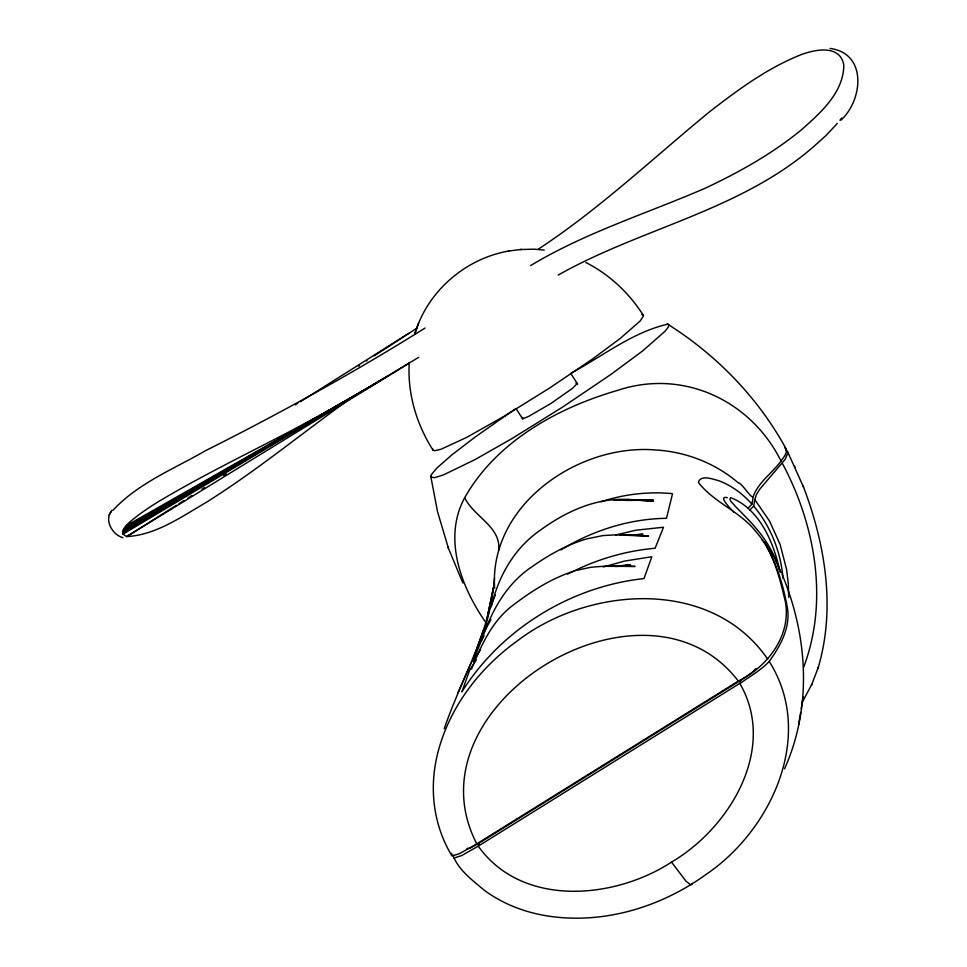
<?xml version="1.0" encoding="UTF-8"?>
<svg xmlns="http://www.w3.org/2000/svg" width="967" height="967" viewBox="0 0 967 967"><rect width="100%" height="100%" fill="white"/><g stroke="black" fill="none" stroke-linecap="round" stroke-linejoin="round"><path stroke-width="1.45" d="M788.685 597.594L788.335 584.056L786.57 569.394L780.115 544.469L769.623 521.201L754.792 499.601L756.46 494.451L759.832 489.121L785.264 459.216L787.754 453.209L787.38 451.214L785.869 450.006M409.295 362.359C407.204 393.339 416.535 424.38 433.18 450.38M784.527 768.862C812.353 707.082 807.844 635.935 782.037 574.313M354.345 395.696C304.472 431.137 257.319 470.433 205.367 502.913C180.805 517.127 155.723 535.041 126.689 536.588C114.88 531.294 133.929 518.989 138.752 514.831C145.098 510.105 151.734 505.777 158.467 501.619C218.373 465.828 282.376 437.531 342.681 402.441M498.561 550.707C501.825 527.015 473.612 516.704 464.704 497.703C496.385 441.581 557.572 407.76 617.768 390.33C683.028 368.62 750.863 400.35 781.034 461.041C772.355 472.96 758.902 481.747 753.486 495.781C752.773 501.692 741.762 482.352 738.196 482.799C715.266 463.096 685.663 451.698 655.553 449.969C578.193 443.466 489.121 505.125 494.608 588.081M494.524 578.109C490.366 632.007 461.283 678.592 444.24 728.719M747.817 508.424L751.963 504.097L753.051 497.727M749.618 510.286L753.68 506.055L754.792 499.637M798.609 724.718L800.64 712.522M801.208 708.738L803.226 696.699M111.193 511.458C104.17 520.814 112.813 535.065 122.942 537.676M488.154 613.429L493.472 587.682L486.558 620.355M692.251 883.367L691.695 884.587L690.438 884.612L685.99 881.191L671.509 862.105C614.383 899.419 522.047 907.747 478.242 846.149L479.33 842.97L741.556 679.789L751.697 672.778L755.928 668.668M817.864 668.463L818.263 667.399C835.778 608.05 825.189 544.046 803.577 487.223L803.009 485.905M491.272 606.938C498.15 576.743 514.057 548.41 539.804 530.557C565.514 511.724 596.446 497.195 629.046 499.601L613.682 500.205L629.505 499.516L653.438 501.16L630.073 499.782L653.438 500.132L626.447 500.423M740.879 680.212L739.779 683.391L478.242 846.149L461.61 855.59L453.487 858.212M414.879 333.675C427.474 291.272 465.623 258.358 509.065 250.973M414.77 334.014L418.566 323.22M476.393 650.537L483.597 630.049L473.745 657.62M802.513 701.776L811.784 684.418M811.47 685.289L818.263 667.399M803.662 667.145C828.84 600.737 815.217 524.694 782.351 463.374M481.578 640.638C490.994 611.881 506.067 583.959 531.874 566.831C548.797 554.913 567.049 544.506 587.066 538.812L602.973 535.561L618.529 534.703L648.458 536.02L619.436 535.017L642.511 534.884L629.299 535.38M495.334 595.031L490.414 607.034L484.358 631.644L490.934 619.557M471.533 669.055C480.744 646.56 490.91 623.352 510.105 607.469C529.904 592.13 551.287 578.085 575.413 570.675M457.959 692.602L471.582 662.069M464.704 497.703C442.717 538.123 460.969 586.534 485.168 621.576M484.092 635.851L481.361 640.589L472.984 661.585L480.273 650.138M111.846 510.346L109.078 515.133M476.284 659.99L469.696 670.083L461.851 691.913C501.184 629.215 570.506 586.51 643.986 578.568L651.831 556.738L624.706 561.041L603.323 566.976M522.784 417.43L522.361 418.409L523.207 418.578L528.441 416.523L550.815 403.541L572.404 388.396L577.287 383.512L575.897 383.234M112.97 510.31C138.088 483.125 173.891 468.983 205.415 450.755C280.406 413.139 353.946 372.621 425.045 328.043M671.509 862.105C729.734 827.933 777.516 748.784 739.936 683.645C749.147 676.743 761.21 670.167 769.103 661.525C780.345 646.222 790.752 627.317 787.343 607.481C783.161 584.757 776.259 561.996 764.426 542.04L763.41 542.124M452.036 855.94L459.12 853.801L474.289 845.4L738.317 681.106C767.387 666.867 791.296 635.863 785.446 602.115C779.692 577.698 773.322 551.637 756.496 532.285C740.686 511.712 713.948 502.647 698.392 482.436C700.507 474.253 713.598 479.318 719.303 480.913C731.62 485.591 742.414 493.702 751.286 503.348M841.157 120.029C862.975 99.649 867.339 53.318 830.049 48.435M781.034 461.041C783.451 457.367 789.277 451.323 784.612 447.612M839.912 120.271L841.677 117.986M837.374 123.365L825.903 135.646L812.014 148.048M811.301 148.64C737.785 211.12 640.577 228.538 558.189 275.063M538.692 248.906C599.999 208.582 653.257 157.972 709.802 111.592C737.072 90.499 765.26 69.624 797.267 56.255C812.002 49.764 840.408 43.044 843.84 65.442C843.333 93.086 820.173 113.248 800.869 130.279C771.751 154.031 738.691 172.537 704.738 188.42C646.464 213.634 585.337 232.612 530.593 265.587M358.793 366.179L359.482 365.719M511.035 411.845L475.075 437.096L452 454.768L436.842 468.076L431.439 474.519L430.835 476.961L434.473 477.71L443.382 474.942L475.16 459.53L512.268 438.402L562.601 407.083L610.624 374.628L642.572 350.985L665.199 331.113L668.209 327.172L668.813 324.731L668.197 324.09C632.853 331.959 602.574 356.243 570.917 373.238M366.36 361.066L367.049 360.594M512.172 411.072L515.677 408.727M374.108 355.88L417.14 328.006M295.298 404.871L297.848 403.263M300.399 401.656L408.642 333.422M176.465 505.245L126.689 536.588L409.162 363.145M179.016 503.638L184.129 500.435M187.949 498.017L191.78 495.612M201.994 489.181L204.545 487.573M223.691 475.522L226.242 473.915M298.996 428.115L301.547 426.507M310.48 420.887L314.311 418.469M479.33 842.97L469.551 848.385L466.916 848.446M418.699 357.343L373.878 384.298M122.724 534.304L387.9 375.958M122.446 532.974L380.877 380.152M372.126 385.337L122.676 531.499M356.485 394.488L363.423 390.45M123.401 529.783L359.954 392.481M561.005 549.86C592.638 530.484 629.275 518.808 666.493 518.3L672.548 493.678C648.482 491.296 624.041 494.222 601.075 501.728M353.898 395.999L350.441 397.993M124.646 527.837L353.028 396.494M347.854 399.48L126.399 525.661M567.665 574.156C594.753 559.941 624.622 550.912 655.118 548.241L663.495 527.245L635.935 530.206L615.52 535.065M576.429 570.397L591.055 567.218L606.224 566.058L635.029 566.408L607.361 566.324L629.928 565.465L615.737 566.481M520.367 249.546L534.231 249.172L544.228 250.078M620.21 566.094L630.605 564.74L615.955 566.239M508.146 251.094L521.503 249.389M631.487 535.283L642.958 534.219L627.982 535.222M761.791 539.9L762.745 539.828M641.774 314.505L643.381 315.29L643.393 316.197L640.19 320.935L620.161 338.51L591.913 359.434L549.425 388.142L504.907 415.846L466.384 437.543L440.831 449.329L434.485 450.743L432.865 449.957L432.865 449.051M727.365 497.63C716.692 495.273 732.224 510.117 733.639 512.087M585.821 262.504C609.258 274.314 628.913 292.856 643.079 314.867M667.157 323.848C716.523 354.865 758.346 397.872 786.28 449.159M751.444 503.517L751.963 504.097M753.68 506.055C770.723 526.326 780.816 552.036 783.04 578.363M764.426 542.04L774.543 557.802L781.118 572.694M767.701 659.143C711.712 577.577 589.326 585.772 517.454 640.807C479.076 668.306 448.555 708.4 437.35 754.707C431.947 776.984 431.85 800.628 437.846 822.808C440.614 833.071 444.59 843.006 449.848 852.253C451.384 855.203 452.205 856.581 451.565 853.245M738.317 681.106C644.916 558.841 404.847 705.245 476.779 843.865M570.881 373.649L577.662 384.213M516.342 409.029L522.796 419.086M769.188 661.404C815.713 734.775 771.654 830.448 705.342 874.954C662.6 905.692 608.92 922.784 556.146 917.103C530.339 914.407 504.919 905.62 484.02 890.051C472.464 880.236 458.104 869.78 452.979 855.179M787.537 451.553L803.577 487.223M794.596 466.215L795.176 467.557M430.774 476.272L437.507 511.579L448.398 548.156M447.842 546.863L462.891 583.065M779.511 570.228C775.196 555.239 767.085 541.556 757.173 529.614C750.344 521.237 742.523 513.779 735.029 506.031C733.844 503.916 728.006 500.06 730.593 497.63C759.337 508.582 773.286 541.653 779.632 569.865M779.849 570.965L780.055 572.041"/></g></svg>
